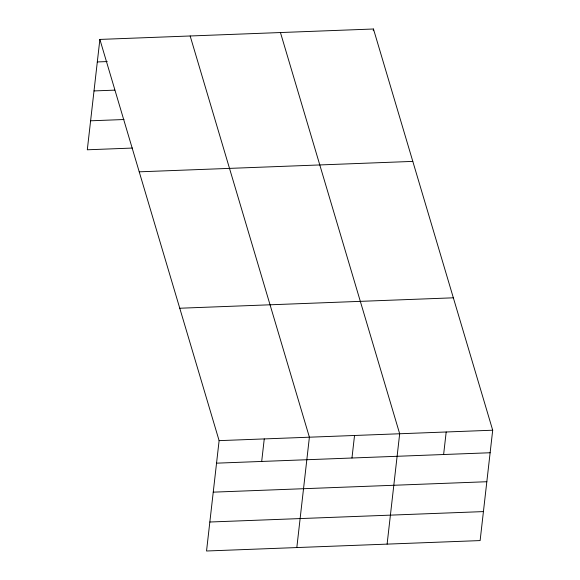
<?xml version="1.0" encoding="UTF-8"?>
<svg xmlns="http://www.w3.org/2000/svg" width="580" height="580" viewBox="0 0 580 580"><rect width="100%" height="100%" fill="white"/><g stroke="black" fill="none" stroke-linecap="round" stroke-linejoin="round"><path stroke-width="0.87" d="M99.876 39.418L219.11 440.64L206.538 551L480.124 540.582L492.696 430.215L373.462 29L99.876 39.418L87.305 149.785L132.443 148.059M261.689 461.448L264.255 438.922M296.822 547.563L309.394 437.197L190.16 35.982M373.266 30.733L373.462 29M351.966 458.004L354.532 435.478M387.107 544.12L399.678 433.76L280.445 32.545M443.62 454.517L446.187 431.991M97.309 61.944L107.242 61.567M94.011 90.93L114.775 90.139M90.603 120.799L124.011 119.524M139.222 171.825L412.808 161.399M179.764 308.234L453.35 297.815M219.11 440.64L492.696 430.215M216.543 463.166L490.129 452.748M213.244 492.152L486.83 481.726M209.837 522.014L483.423 511.596"/></g></svg>
